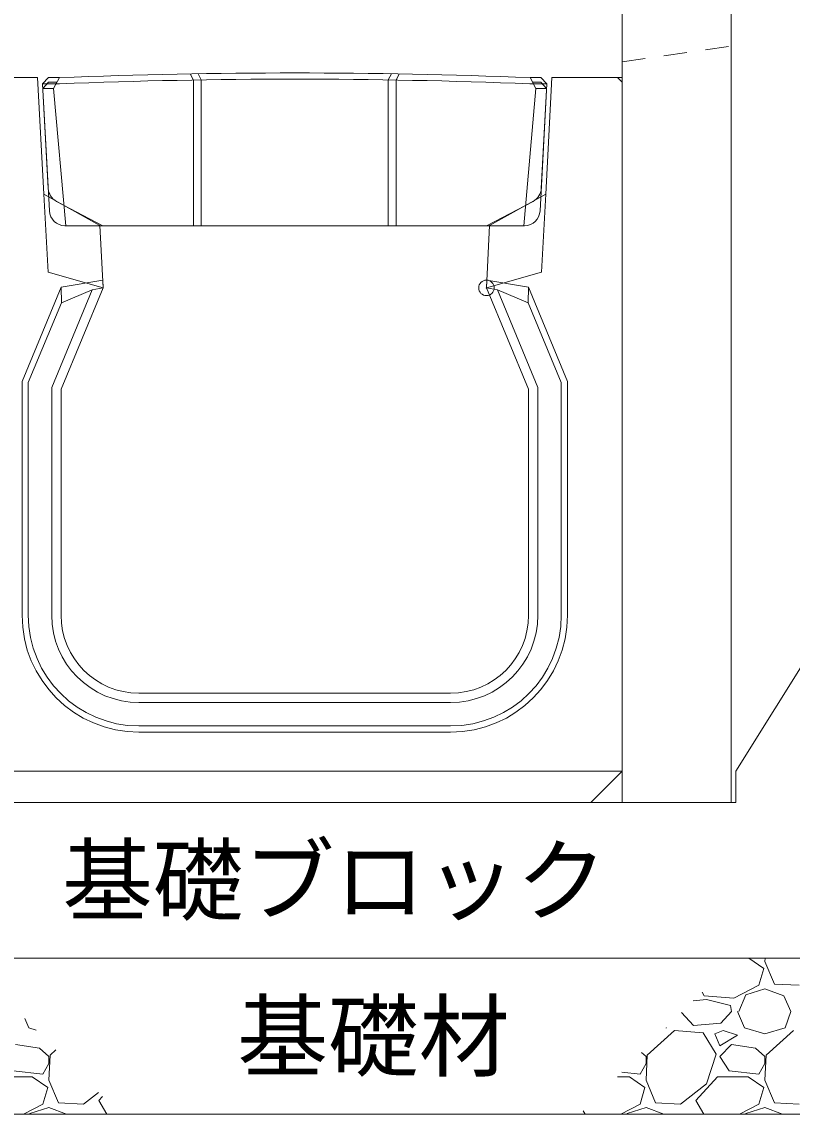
# Model space of a CAD drawing. Units: millimetres at full size; details may follow other scales. Extents: x 173025 to 194922, y 53822 to 64534.
# Drawn here: x 188874 to 189368, y 62433 to 63134 of the extents above; entities that cross this region are included whole.
import ezdxf
from ezdxf.enums import TextEntityAlignment as Align

# ---------------------------------------------------------------- set-up
doc = ezdxf.new("R2010")
doc.units = ezdxf.units.MM
doc.header["$LTSCALE"] = 20
doc.header["$PDMODE"] = 32
doc.header["$PDSIZE"] = 10
doc.linetypes.add('DASHED', pattern=[7.5, 6, -1.5])
doc.linetypes.add('USER2', pattern=[1.35, 0.75, -0.6])
for name, color, linetype, lineweight in [('パネックス', 2, 'Continuous', 13), ('基礎ブロック', 2, 'Continuous', 13), ('基礎材', 7, 'Continuous', 15), ('本体', 2, 'Continuous', 9), ('箱型U字側溝', 2, 'Continuous', 9), ('ﾊｯﾁﾝｸﾞ', 7, 'Continuous', 5)]:
    doc.layers.add(name, color=color, linetype=linetype, lineweight=lineweight)
doc.layers.add('文字', color=7, linetype='Continuous')
doc.styles.add('ＭＳ ゴシック', font='')
doc.styles.get('ＭＳ ゴシック').set_extended_font_data('MS Gothic')

msp = doc.modelspace()

# ---------------------------------------------------------------- linework, layer by layer
at = {"layer": 'パネックス'}
for p, q in [((189328.93, 63698.31), (189328.93, 62633.31)), ((189258.93, 62633.31), (189258.93, 63693.31)), ((189258.93, 63098.31), (189238.93, 63098.31)), ((189328.93, 62633.31), (189258.93, 62633.31))]:
    msp.add_line(p, q, dxfattribs=at)
at = {"layer": '基礎ブロック'}
for p, q in [((189331.93, 62653.31), (189381.93, 62733.31)), ((189331.93, 62633.31), (189331.93, 62653.31)), ((188836.93, 62633.31), (189331.93, 62633.31)), ((188736.93, 62533.31), (189431.93, 62533.31))]:
    msp.add_line(p, q, dxfattribs=at)
at = {"layer": '基礎材'}
msp.add_line((188636.93, 62433.31), (189531.93, 62433.31), dxfattribs=at)
at = {"layer": '本体', "linetype": 'USER2'}
msp.add_line((189258.93, 63108.31), (189328.93, 63118.31), dxfattribs=at)
at = {"layer": '箱型U字側溝'}
for p, q in [((188887.13, 63094.16), (188897.99, 63094.16)), ((189199.84, 63094.16), (189210.7, 63094.16)), ((188899.05, 62963.77), (188899.17, 62953.65)), ((188918.93, 62962.11), (188925.93, 62963.31)), ((189178.92, 62962.11), (189171.93, 62963.31)), ((189198.81, 62963.77), (189198.68, 62953.65)), ((189148.93, 62703.31), (188948.93, 62703.31)), ((188948.93, 62697.31), (189148.93, 62697.31)), ((189148.93, 62682.31), (188948.93, 62682.31)), ((188948.93, 62678.31), (189148.93, 62678.31)), ((188838.93, 62653.31), (189258.93, 62653.31))]:
    msp.add_line(p, q, dxfattribs=at)
at = {"layer": '箱型U字側溝', "lineweight": 18}
msp.add_line((188901.46, 63003.16), (189196.37, 63003.16), dxfattribs=at)
at = {"layer": '箱型U字側溝', "lineweight": 13}
msp.add_line((189148.93, 62703.31), (188948.93, 62703.31), dxfattribs=at)
for points in [[(188923.93, 63003.31), (188887.93, 63023.31), (188883.93, 63098.31), (188841.93, 63098.31), (188838.93, 63095.31), (188838.93, 62653.31), (188858.93, 62633.31), (189238.93, 62633.31), (189258.93, 62653.31), (189258.93, 63095.31), (189255.93, 63098.31), (189213.93, 63098.31), (189209.93, 63023.31), (189173.93, 63003.31), (189171.93, 62963.31), (189198.93, 62898.31), (189198.93, 62753.31)], [(188898.93, 62753.31), (188898.93, 62898.31), (188925.93, 62963.31), (188923.93, 63003.31)]]:
    msp.add_lwpolyline(points, dxfattribs=at)
at = {"layer": '箱型U字側溝'}
for points in [[(188981.86, 63100.57), (188983.92, 63096.61), (188983.92, 63003.16)], [(188988.92, 63003.16), (188988.92, 63096.69), (188986.86, 63100.66)], [(189108.92, 63003.16), (189108.92, 63096.69), (189110.97, 63100.66)], [(189113.92, 63003.16), (189113.92, 63096.61), (189115.97, 63100.57)], [(188898.93, 62753.31), (188898.93, 62898.31), (188925.93, 62963.31), (188925.68, 62968.34), (188899.05, 62963.77), (188873.93, 62903.29), (188873.93, 62753.31)], [(189223.93, 62753.31), (189223.93, 62903.29), (189198.81, 62963.77), (189172.18, 62968.34), (189171.93, 62963.31), (189198.93, 62898.31), (189198.93, 62753.31)], [(188877.93, 62753.31), (188877.93, 62902.5), (188899.23, 62953.77), (188918.93, 62962.11), (188892.93, 62899.5), (188892.93, 62753.31)], [(189178.92, 62962.11), (189198.68, 62953.65), (189219.93, 62902.5), (189219.93, 62753.31)], [(189204.93, 62753.31), (189204.93, 62899.5), (189178.92, 62962.11)]]:
    msp.add_lwpolyline(points, dxfattribs=at)
at = {"layer": '箱型U字側溝', "lineweight": 18}
for points in [[(188890.7, 63027.12), (188887.13, 63094.16), (188890.92, 63098.16)], [(188897.92, 63098.16), (188890.92, 63098.16), (188887.13, 63094.16), (188891.48, 63012.63)], [(189206.35, 63012.63), (189210.7, 63094.16), (189206.92, 63098.16), (189199.92, 63098.16)], [(189206.92, 63098.16), (189210.7, 63094.16), (189207.13, 63027.12)], [(189201.79, 63018.8), (189172.01, 63003.16), (188925.82, 63003.16), (188896.04, 63018.8)]]:
    msp.add_lwpolyline(points, dxfattribs=at)
at = {"layer": '箱型U字側溝', "color": 5}
for points in [[(188890.92, 63095.26), (188896.29, 63095.16), (188894.13, 63091.16), (188887.28, 63091.28)], [(189206.92, 63095.26), (189201.54, 63095.16), (189203.7, 63091.16), (189210.55, 63091.28)]]:
    msp.add_lwpolyline(points, close=True, dxfattribs=at)
at = {"layer": '箱型U字側溝', "color": 5, "linetype": 'DASHED'}
for points in [[(188901.98, 63003.16), (188894.13, 63091.16), (188897.92, 63098.16)], [(189195.85, 63003.16), (189203.7, 63091.16), (189199.92, 63098.16)]]:
    msp.add_lwpolyline(points, dxfattribs=at)
at = {"layer": '箱型U字側溝', "linetype": 'DASHED', "lineweight": 13}
for points in [[(188925.93, 62963.31), (188890.59, 62973.31), (188887.93, 63023.31)], [(189171.93, 62963.31), (189207.26, 62973.31), (189209.93, 63023.31)]]:
    msp.add_lwpolyline(points, dxfattribs=at)
at = {"layer": '箱型U字側溝', "lineweight": 18}
for centre, radius, start, end in [((189048.92, 59299.5), 3801.67, 87.72365, 92.27635), ((188900.69, 63027.66), 10, 183.05288, 242.29297), ((189197.14, 63027.66), 10, 297.70703, 356.94712), ((188901.46, 63013.16), 10, 183.05288, 270), ((189196.37, 63013.16), 10, 270, 356.94712)]:
    msp.add_arc(centre, radius, start, end, dxfattribs=at)
at = {"layer": '箱型U字側溝'}
for centre, radius, start, end in [((189048.92, 59299.5), 3797.67, 87.72245, 92.27755), ((188948.93, 62753.31), 75, 180, 270), ((188948.93, 62753.31), 71, 180, 270), ((188948.93, 62753.31), 56, 180, 270), ((188948.93, 62753.31), 50, 180, 270), ((189148.93, 62753.31), 71, 270, 0), ((189148.93, 62753.31), 56, 270, 0), ((189148.93, 62753.31), 75, 270, 0), ((189148.93, 62753.31), 50, 270, 0)]:
    msp.add_arc(centre, radius, start, end, dxfattribs=at)
at = {"layer": '箱型U字側溝', "lineweight": 13}
for centre, start, end in [((188948.93, 62753.31), 180, 270), ((189148.93, 62753.31), 270, 0)]:
    msp.add_arc(centre, 50, start, end, dxfattribs=at)
at = {"layer": '箱型U字側溝'}
msp.add_point((189171.93, 62963.31), dxfattribs=at)
at = {"layer": 'ﾊｯﾁﾝｸﾞ'}
for p, q in [((189340.25, 62533.31), (189349.81, 62526.69)), ((189350.67, 62533.31), (189350.57, 62531.26)), ((189350.57, 62531.26), (189356.66, 62516.79)), ((189349.81, 62526.69), (189346.76, 62516.02)), ((189356.66, 62516.79), (189372.67, 62516.02)), ((189311.71, 62509.17), (189310.26, 62511.64)), ((189346.76, 62516.02), (189330.76, 62507.64)), ((189333.8, 62499.26), (189338.38, 62509.93)), ((189338.38, 62509.93), (189350.57, 62513.74)), ((189350.57, 62513.74), (189362.76, 62509.17)), ((189313.23, 62506.88), (189304.59, 62505.97)), ((189330.76, 62507.64), (189311.71, 62509.17)), ((189328.47, 62503.07), (189313.23, 62506.88)), ((189329.23, 62499.26), (189328.47, 62503.07)), ((189362.76, 62509.17), (189367.33, 62499.26)), ((189304.85, 62490.12), (189297.14, 62498.52)), ((189329.23, 62499.26), (189322.37, 62491.64)), ((189333.04, 62499.26), (189337.61, 62488.59)), ((189363.52, 62488.59), (189367.33, 62499.26)), ((188875.62, 62494.59), (188878.19, 62488.59)), ((189287.32, 62488.59), (189287.38, 62488.76)), ((189322.37, 62491.64), (189304.85, 62490.12)), ((188878.19, 62488.59), (188883.05, 62487.16)), ((189292.66, 62487.07), (189275.13, 62471.07)), ((189287.16, 62488.54), (189287.32, 62488.59)), ((189310.94, 62485.54), (189292.66, 62487.07)), ((189319.33, 62471.83), (189310.94, 62485.54)), ((189323.9, 62487.07), (189318.56, 62484.78)), ((189318.56, 62484.78), (189321.61, 62477.16)), ((189321.61, 62477.16), (189333.04, 62484.02)), ((189333.04, 62484.02), (189323.9, 62487.07)), ((189337.61, 62488.59), (189350.57, 62484.78)), ((189350.57, 62484.78), (189363.52, 62488.59)), ((189368.86, 62487.07), (189351.33, 62471.07)), ((188885.05, 62475.64), (188869.81, 62477.92)), ((188891.14, 62470.3), (188885.05, 62475.64)), ((189329.23, 62477.92), (189321.61, 62470.3)), ((189344.47, 62475.64), (189329.23, 62477.92)), ((189350.57, 62470.3), (189344.47, 62475.64)), ((188891.91, 62471.07), (188891.14, 62455.06)), ((188891.14, 62465.73), (188891.14, 62470.3)), ((188895.69, 62474.52), (188891.91, 62471.07)), ((189274.37, 62470.3), (189271.46, 62472.84)), ((189275.13, 62471.07), (189274.37, 62455.06)), ((189274.37, 62465.73), (189274.37, 62470.3)), ((189313.23, 62452.78), (189319.33, 62471.83)), ((189321.61, 62470.3), (189327.71, 62461.16)), ((189351.33, 62471.07), (189350.57, 62455.06)), ((189350.57, 62465.73), (189350.57, 62470.3)), ((188868.28, 62461.16), (188887.33, 62458.87)), ((188887.33, 62458.87), (188891.14, 62465.73)), ((189270.56, 62458.87), (189274.37, 62465.73)), ((189327.71, 62461.16), (189346.76, 62458.87)), ((189346.76, 62458.87), (189350.57, 62465.73)), ((188860.66, 62457.35), (188880.48, 62457.35)), ((188880.48, 62457.35), (188890.38, 62450.49)), ((188891.14, 62455.06), (188897.24, 62440.59)), ((189255.97, 62457.35), (189263.7, 62457.35)), ((189258.89, 62460.27), (189270.56, 62458.87)), ((189263.7, 62457.35), (189273.61, 62450.49)), ((189274.37, 62455.06), (189280.46, 62440.59)), ((189306.37, 62442.11), (189320.09, 62457.35)), ((189320.09, 62457.35), (189339.9, 62457.35)), ((189339.9, 62457.35), (189349.81, 62450.49)), ((189350.57, 62455.06), (189356.66, 62440.59)), ((188890.38, 62450.49), (188887.33, 62439.82)), ((188913.24, 62439.82), (188922.91, 62447.3)), ((189273.61, 62450.49), (189270.56, 62439.82)), ((189296.47, 62439.82), (189313.23, 62452.78)), ((189349.81, 62450.49), (189346.76, 62439.82)), ((188887.33, 62439.82), (188874.89, 62433.31)), ((188897.24, 62440.59), (188913.24, 62439.82)), ((188923.15, 62442.11), (188925.49, 62444.72)), ((188928.28, 62433.31), (188923.15, 62442.11)), ((189270.56, 62439.82), (189258.12, 62433.31)), ((189280.46, 62440.59), (189296.47, 62439.82)), ((189311.51, 62433.31), (189306.37, 62442.11)), ((189346.76, 62439.82), (189334.32, 62433.31)), ((189356.66, 62440.59), (189372.67, 62439.82)), ((188878.77, 62433.31), (188878.95, 62433.73)), ((188878.95, 62433.73), (188891.14, 62437.54)), ((188891.14, 62437.54), (188902.42, 62433.31)), ((189235.31, 62433.31), (189234.06, 62435.44)), ((189262, 62433.31), (189262.18, 62433.73)), ((189262.18, 62433.73), (189274.37, 62437.54)), ((189274.37, 62437.54), (189285.65, 62433.31)), ((189338.2, 62433.31), (189338.38, 62433.73)), ((189338.38, 62433.73), (189350.57, 62437.54)), ((189350.57, 62437.54), (189361.85, 62433.31))]:
    msp.add_line(p, q, dxfattribs=at)

# ---------------------------------------------------------------- texts
at = {"layer": '文字', "style": 'ＭＳ ゴシック'}
for s, p in [('基礎ブロック', (189074.4, 62583.31)), ('基礎材', (189099.4, 62483.31))]:
    msp.add_text(s, height=42.72, dxfattribs=at).set_placement(p, align=Align.MIDDLE_CENTER)

doc.saveas('drawing.dxf')
